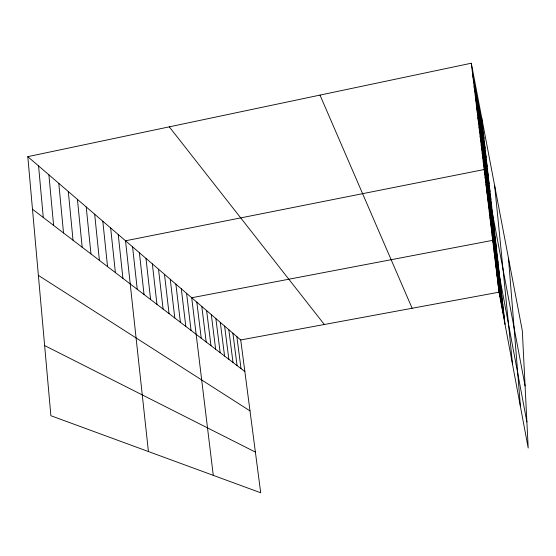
<?xml version="1.0" encoding="UTF-8"?>
<svg xmlns="http://www.w3.org/2000/svg" width="556" height="556" viewBox="0 0 556 556"><rect width="100%" height="100%" fill="white"/><g stroke="black" fill="none" stroke-linecap="round" stroke-linejoin="round"><path stroke-width="0.83" d="M27.8 156.653L240.727 339.952L260.708 492.783L50.881 415.721L27.8 156.653L471.3 63.217L522.32 330.757L528.2 448.032L499.01 292.192L471.3 63.217M240.727 339.952L499.01 292.192M44.626 345.561L255.392 452.097M38.378 275.387L250.005 410.891M32.484 209.244L244.862 371.561M169.288 126.844L324.329 324.495M319.999 95.097L412.128 308.253M472.725 75.032L482.844 128.13M474.094 86.34L484.005 138.395M475.408 97.154L485.117 148.216M476.659 107.523L486.18 157.619M477.861 117.469L487.202 166.633M479.022 127.011L488.175 175.286M480.127 136.185L489.12 183.598M481.197 144.998L490.024 191.577M482.226 153.484L490.892 199.256M483.213 161.65L491.726 206.651M525.086 385.947L484.165 169.524L125.531 240.783L148.417 451.541M485.082 177.107L493.304 220.635M485.972 184.432L494.055 227.251M486.827 191.5L494.777 233.638M487.654 198.332L495.472 239.81M488.453 204.935L496.154 245.766M489.224 211.315L496.8 251.534M489.968 217.493L497.432 257.108M490.698 223.477L498.044 262.508M491.393 229.274L498.635 267.735M492.074 234.889L499.205 272.794M526.893 421.997L492.734 240.331L191.709 297.752L213.275 475.359M493.394 245.773L500.317 282.608M494.034 251.048L500.852 287.362M494.652 256.163L501.373 291.976M495.25 261.132L501.88 296.445M495.834 265.956L502.374 300.789M496.404 270.64L502.853 305.008M496.953 275.192L503.312 309.108M497.488 279.619L503.764 313.091M498.009 283.921L504.202 316.962M498.517 288.112L504.633 320.736M236.856 336.616L241.019 368.621M232.888 333.197L237.071 365.605M228.801 329.687L233.02 362.512M224.61 326.073L228.857 359.329M220.301 322.362L224.575 356.055M215.867 318.553L220.169 352.692M211.315 314.626L215.645 349.231M206.624 310.589L210.981 345.665M201.793 306.439L206.186 342.003M196.824 302.158L201.237 338.222M186.587 293.346L191.055 330.438M181.312 288.8L185.801 326.421M175.877 284.123L180.394 322.285M170.268 279.293L174.806 318.018M164.486 274.316L169.052 313.619M158.516 269.18L163.103 309.073M481.628 117.399L505.043 324.398M152.351 263.871L156.959 304.375M145.978 258.387L150.606 299.524M139.389 252.716L144.046 294.506M132.578 246.85L137.249 289.315M118.226 234.5L122.925 278.368M110.658 227.981L115.377 272.593M102.811 221.232L107.537 266.602M94.673 214.22L99.406 260.389M86.215 206.943L90.955 253.932M494.645 185.635L512.556 364.493M77.43 199.382L82.17 247.218M68.298 191.521L73.038 240.234M58.79 183.334L63.523 232.964M48.893 174.813L53.612 225.388M38.566 165.924L43.278 217.486M508.469 258.144L520.423 406.519"/></g></svg>
